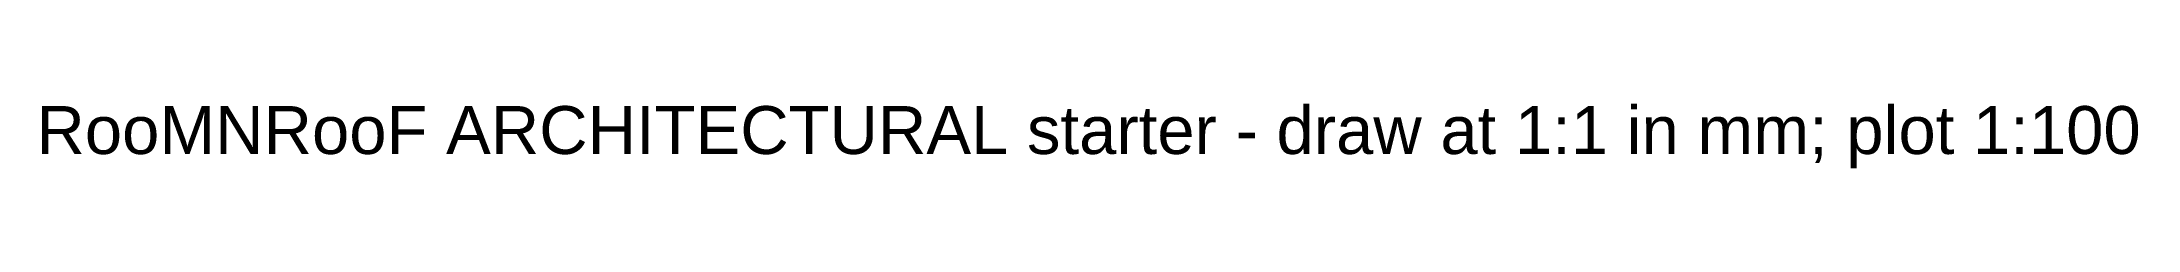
# Model space of a CAD drawing. Header units: millimetres. Extents: x 29 to 10951, y -75 to 263.
import ezdxf

# ---------------------------------------------------------------- set-up
doc = ezdxf.new("R2010")
doc.units = ezdxf.units.MM
doc.linetypes.add('RNR_HIDDEN', pattern=[9.525, 6.35, -3.175])
doc.layers.add('Z-CONST', color=251, linetype='RNR_HIDDEN', lineweight=9, true_color=0x5a5a5a, plot=False, transparency=0.6)
doc.styles.add('RNR_TEXT', font='arial.ttf', dxfattribs={"width": 0.9})

msp = doc.modelspace()

# ---------------------------------------------------------------- texts
at = {"layer": 'Z-CONST', "style": 'RNR_TEXT'}
msp.add_text('RooMNRooF ARCHITECTURAL starter - draw at 1:1 in mm; plot 1:100', height=250, dxfattribs=at).set_placement((0, 0))

doc.saveas('drawing.dxf')
